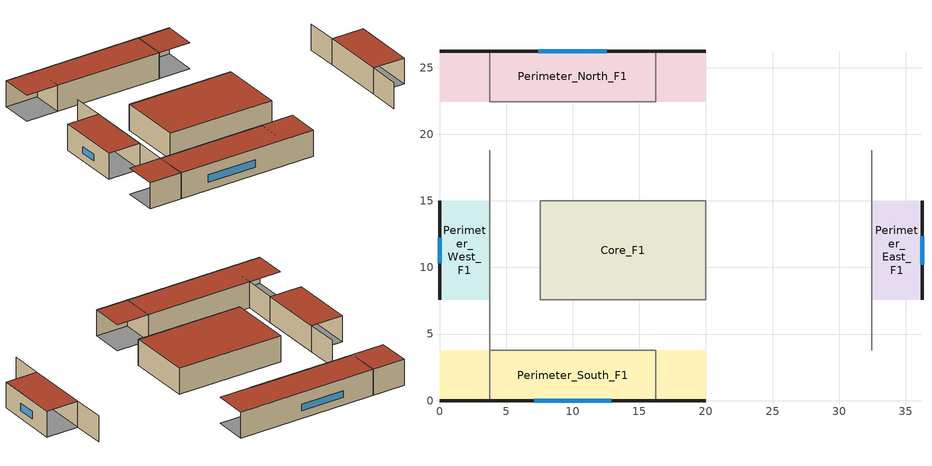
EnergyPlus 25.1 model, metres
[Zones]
Perimeter_North_F1
 floor ground (FloorConstruction): 0,26.22 20,26.22 20,22.44 0,22.44 z0
 wall outside (WallConstruction): 0,26.22 20,26.22 z0:3
 wall to Core_F1 (WallConstruction): 16.22,22.44 3.78,22.44 z0:3
 wall to Perimeter_East_F1 (WallConstruction): 16.22,26.22 16.22,22.44 z0:3
 wall to Perimeter_West_F1 (WallConstruction): 3.78,22.44 3.78,26.22 z0:3
 window (WindowConstruction): 7.43,26.22 12.57,26.22 z0.9:1.67
 roof outside (RoofConstruction): 0,22.44 20,22.44 20,26.22 0,26.22 z3
Perimeter_East_F1
 floor ground (FloorConstruction): 32.44,15 36.22,15 36.22,7.56 32.44,7.56 z0
 wall outside (WallConstruction): 36.22,7.56 36.22,15 z0:3
 wall to Core_F1 (WallConstruction): 32.44,15 32.44,7.56 z0:3
 wall to Perimeter_South_F1 (WallConstruction): 32.44,7.56 32.44,3.78 z0:3
 window (WindowConstruction): 36.22,10.2 36.22,12.36 z0.9:1.77
 roof outside (RoofConstruction): 32.44,7.56 36.22,7.56 36.22,15 32.44,15 z3
Perimeter_South_F1
 floor ground (FloorConstruction): 0,3.78 20,3.78 20,0 0,0 z0
 wall outside (WallConstruction): 20,0 0,0 z0:3
 wall to Core_F1 (WallConstruction): 3.78,3.78 16.22,3.78 z0:3
 wall to Perimeter_West_F1 (WallConstruction): 3.78,3.78 3.78,0 z0:3
 window (WindowConstruction): 12.9,0 7.1,0 z0.9:1.77
 roof outside (RoofConstruction): 0,0 20,0 20,3.78 0,3.78 z3
Perimeter_West_F1
 floor ground (FloorConstruction): 0,15 3.78,15 3.78,7.56 0,7.56 z0
 wall outside (WallConstruction): 0,15 0,7.56 z0:3
 wall to Core_F1 (WallConstruction): 3.78,7.56 3.78,15 z0:3
 window (WindowConstruction): 0,12.24 0,10.32 z0.9:1.67
 roof outside (RoofConstruction): 0,7.56 3.78,7.56 3.78,15 0,15 z3
Core_F1
 floor ground (FloorConstruction): 7.56,15 20,15 20,7.56 7.56,7.56 z0
 roof outside (RoofConstruction): 7.56,7.56 20,7.56 20,15 7.56,15 z3
[BUILDING]
5Zone_Building_From_Energieausweis: North Axis=0; Terrain=Suburbs; Loads Convergence Tolerance Value=0.04; Temperature Convergence Tolerance Value=0.4; Solar Distribution=FullExterior; Maximum Number of Warmup Days=25; Minimum Number of Warmup Days=6
[SITE:LOCATION]
Germany_Central: Latitude=51; Longitude=10; Time Zone=1; Elevation=200; Keep Site Location Information=No
[SIZINGPERIOD:DESIGNDAY] Day of Month=21; Humidity Condition Type=WetBulb; Barometric Pressure=101325; Rain Indicator=No; Snow Indicator=No; Daylight Saving Time Indicator=No; Solar Model Indicator=ASHRAEClearSky; Begin Environment Reset Mode=FullResetAtBeginEnvironment
Name | Month | Day Type | Maximum DryBulb Temperature | Daily DryBulb Temperature Range | Wetbulb or DewPoint at Maximum DryBulb | Wind Speed | Wind Direction
Heating_Design_Day | 1 | WinterDesignDay | -10 | 0 | -10 | 4.5 | 0
Cooling_Design_Day | 7 | SummerDesignDay | 32 | 10 | 23 | 4 | 180
[MATERIAL] Thermal Absorptance=0.9; Solar Absorptance=0.7
Name | Roughness | Thickness | Conductivity | Density | Specific Heat | Visible Absorptance
Concrete | MediumRough | 0.2 | 1.95 | 2400 | 900 | 0.7
Insulation | MediumRough | 0.1 | 0.04 | 30 | 1300 | 0.7
GypsumBoard | Smooth | 0.0127 | 0.16 | 800 | 1090 | 0.5
Brick | MediumRough | 0.1 | 0.89 | 1920 | 790 | 0.7
Plywood | MediumSmooth | 0.019 | 0.12 | 540 | 1210 | 0.7
[WINDOWMATERIAL:SIMPLEGLAZINGSYSTEM]
SimpleDoubleGlazing: UFactor=2.7; Solar Heat Gain Coefficient=0.7; Visible Transmittance=0.8
[CONSTRUCTION]
WallConstruction: Brick, Insulation, Concrete, GypsumBoard
RoofConstruction: Plywood, Insulation, Concrete, GypsumBoard
FloorConstruction: Concrete, Insulation, Concrete
WindowConstruction: SimpleDoubleGlazing
[ZONE] Multiplier=1; Ceiling Height=3; Part of Total Floor Area=Yes
Name | Volume
Perimeter_North_F1; Perimeter_South_F1 | 226.8
Perimeter_East_F1; Perimeter_West_F1 | 84.3696
Core_F1 | 277.6608
[ZONEINFILTRATION:DESIGNFLOWRATE] Schedule=AlwaysOn; Design Flow Rate Calculation Method=AirChanges/Hour; Air Changes per Hour=0.05; Constant Term Coefficient=1; Temperature Term Coefficient=0; Velocity Term Coefficient=0; Velocity Squared Term Coefficient=0; Density Basis=Outdoor
Name | Zone or ZoneList or Space or SpaceList
Perimeter_North_F1_Infiltration | Perimeter_North_F1
Perimeter_East_F1_Infiltration | Perimeter_East_F1
Perimeter_South_F1_Infiltration | Perimeter_South_F1
Perimeter_West_F1_Infiltration | Perimeter_West_F1
Core_F1_Infiltration | Core_F1
[ZONECONTROL:THERMOSTAT] Control Type Schedule=AlwaysOn; Control 1=DualSetPoint; Temperature Difference Between Cutout And Setpoint=0
Name | Zone or ZoneList
Perimeter_North_F1_Thermostat | Perimeter_North_F1
Perimeter_East_F1_Thermostat | Perimeter_East_F1
Perimeter_South_F1_Thermostat | Perimeter_South_F1
Perimeter_West_F1_Thermostat | Perimeter_West_F1
Core_F1_Thermostat | Core_F1
[THERMOSTATSETPOINT:DUALSETPOINT]
DualSetPoint: Heating Setpoint Temperature Schedule=HeatingSetpoint; Cooling Setpoint Temperature Schedule=CoolingSetpoint
[ZONEHVAC:IDEALLOADSAIRSYSTEM] Maximum Heating Supply Air Temperature=50; Minimum Cooling Supply Air Temperature=13; Maximum Heating Supply Air Humidity Ratio=0.015; Minimum Cooling Supply Air Humidity Ratio=0.009; Heating Limit=NoLimit; Maximum Heating Air Flow Rate=autosize; Cooling Limit=NoLimit; Maximum Cooling Air Flow Rate=autosize; Dehumidification Control Type=ConstantSupplyHumidityRatio; Humidification Control Type=ConstantSupplyHumidityRatio
Perimeter_North_F1_IdealLoads; Perimeter_East_F1_IdealLoads; Perimeter_South_F1_IdealLoads; Perimeter_West_F1_IdealLoads; Core_F1_IdealLoads
[Zone equipment]
Perimeter_North_F1: Perimeter_North_F1_IdealLoads
Perimeter_East_F1: Perimeter_East_F1_IdealLoads
Perimeter_South_F1: Perimeter_South_F1_IdealLoads
Perimeter_West_F1: Perimeter_West_F1_IdealLoads
Core_F1: Core_F1_IdealLoads
[SCHEDULE:CONSTANT]
Name | Hourly Value
AlwaysOn | 4
HeatingSetpoint | 20
CoolingSetpoint | 26
